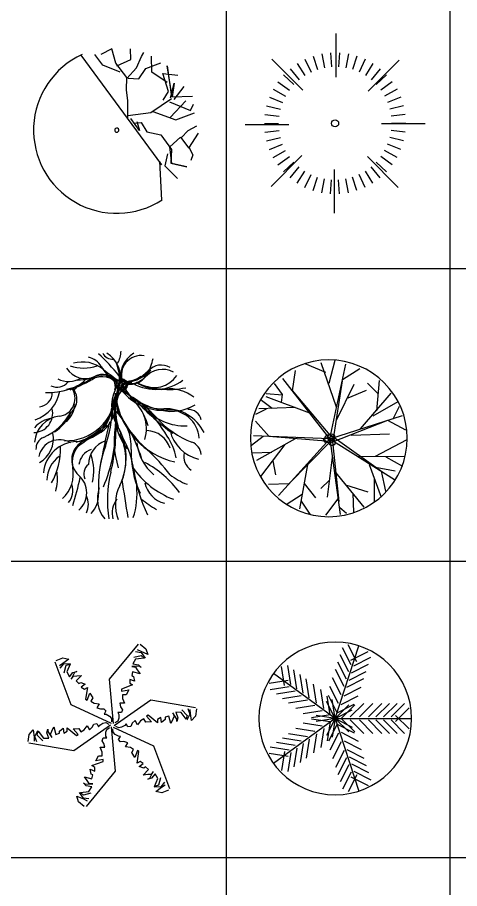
# Model space of a CAD drawing. Header units: inches. Extents: x 7658 to 73799, y 48 to 40262.
# Drawn here: x 28237 to 32383, y 25311 to 33479 of the extents above; entities that cross this region are included whole.
import ezdxf

# ---------------------------------------------------------------- set-up
doc = ezdxf.new("R2010")
doc.units = ezdxf.units.IN
doc.layers.add('www.cad-blocks.net', color=7, linetype='Continuous')

# ---------------------------------------------------------------- blocks, each defined once
blk = doc.blocks.new('A$C516926BB')
for p, q in [((18.8071, 38.5194), (18.8071, 0)), ((20.9051, 38.5194), (20.9051, 0)), ((0, 30.4302), (62.4121, 30.4302)), ((0, 27.6876), (62.4121, 27.6876)), ((0, 24.9084), (62.4121, 24.9084))]:
    blk.add_line(p, q)
blk = doc.blocks.new('A$C2AC15F16')
at = {"color": 0}
for p, q in [((0.4429, 1.4836), (1.1989, 0.4561)), ((0.6488, 1.3875), (0.5739, 1.4904)), ((0.7336, 1.5417), (0.6292, 1.4879)), ((0.7703, 1.4086), (0.7336, 1.5417)), ((0.9122, 1.4416), (0.9074, 1.5409)), ((0.9664, 1.3627), (1.0119, 1.4718)), ((1.0119, 1.4718), (1.0326, 1.5092)), ((1.109, 1.3238), (1.105, 1.474)), ((0.8729, 1.2737), (0.7703, 1.4086)), ((0.7805, 1.3839), (0.9122, 1.4416)), ((1.0515, 1.358), (1.1919, 1.4121)), ((0.8122, 1.3246), (0.6488, 1.3875)), ((0.8737, 1.2631), (0.9664, 1.3627)), ((0.9861, 1.2624), (1.0515, 1.358)), ((1.2535, 1.2278), (1.109, 1.3238)), ((1.2637, 1.1416), (1.2116, 1.3118)), ((1.2116, 1.3118), (1.3527, 1.2939)), ((1.299, 1.0911), (1.2512, 1.3823)), ((1.2512, 1.3823), (1.2946, 1.0929)), ((0.8704, 1.157), (0.8729, 1.2737)), ((0.886, 1.2682), (0.9861, 1.2624)), ((0.8839, 1.0541), (0.8704, 1.157)), ((1.2848, 1.0816), (1.3175, 1.2216)), ((1.3175, 1.2216), (1.299, 1.0911)), ((1.3197, 1.0671), (1.411, 1.1877)), ((1.0993, 0.9438), (1.2935, 1.078)), ((1.2142, 1.0598), (1.2637, 1.1416)), ((1.2946, 1.0929), (1.4914, 1.0979)), ((0.8825, 0.8908), (0.8839, 1.0541)), ((1.2746, 1.0449), (1.4711, 0.963)), ((1.2805, 0.8991), (1.4267, 1.0532)), ((1.4711, 0.963), (1.5009, 1.0223)), ((0.8829, 0.9163), (1.0993, 0.9438)), ((1.1284, 0.9522), (1.1197, 0.9558)), ((1.1197, 0.9558), (1.3329, 0.8773)), ((1.3329, 0.8773), (1.5085, 0.9423)), ((0.9942, 0.7777), (0.9123, 0.8886)), ((0.9407, 0.8461), (1.0102, 0.853)), ((0.9673, 0.8606), (0.9942, 0.7777)), ((1.0102, 0.853), (1.0608, 0.7653)), ((1.45, 0.7772), (1.5297, 0.8209)), ((1.0608, 0.7653), (1.1921, 0.7362)), ((1.1921, 0.7362), (1.2929, 0.5969)), ((1.3849, 0.7071), (1.45, 0.7772)), ((1.4573, 0.6103), (1.5471, 0.7521)), ((1.2784, 0.6235), (1.378, 0.7151)), ((1.378, 0.7151), (1.4573, 0.6103)), ((1.2955, 0.4679), (1.2784, 0.6235)), ((1.2929, 0.5969), (1.2868, 0.4715)), ((1.454, 0.6271), (1.4934, 0.5493)), ((1.2555, 0.5562), (1.2293, 0.4442)), ((1.4934, 0.5493), (1.4759, 0.4951)), ((1.1816, 0.4897), (1.1985, 0.1243)), ((1.2293, 0.4442), (1.3497, 0.3275)), ((1.2868, 0.4715), (1.4355, 0.4351)), ((1.4355, 0.4351), (1.2955, 0.4679))]:
    blk.add_line(p, q, dxfattribs=at)
for major_axis, start_param, end_param in [((-0.78, 0), -1.141877, 2.147031), ((0.0138, 0.0138), 1.961422, 5.103014), ((-0.0138, 0.0138), 3.532218, 6.673811)]:
    blk.add_ellipse((0.7799, 0.7799), major_axis=major_axis, ratio=1, start_param=start_param, end_param=end_param, dxfattribs=at)
blk = doc.blocks.new('A$C726B588B')
at = {"color": 0}
for p, q in [((0.8495, 1.6871), (0.8495, 1.2777)), ((0.6386, 1.4743), (0.6798, 1.3476)), ((0.7193, 1.495), (0.7443, 1.3642)), ((0.8019, 1.5055), (0.8103, 1.3725)), ((0.8852, 1.5055), (0.8768, 1.3725)), ((0.9678, 1.495), (0.9429, 1.3642)), ((1.0485, 1.4743), (1.0074, 1.3476)), ((0.2513, 1.4443), (0.5408, 1.1547)), ((0.4882, 1.4036), (0.5596, 1.2911)), ((0.5612, 1.4437), (0.6179, 1.3231)), ((1.126, 1.4437), (1.0692, 1.3231)), ((1.1989, 1.4036), (1.1276, 1.2911)), ((1.4443, 1.4359), (1.1547, 1.1463)), ((0.4208, 1.3546), (0.5057, 1.2519)), ((1.2663, 1.3546), (1.1814, 1.2519)), ((0.307, 1.2334), (0.4148, 1.1551)), ((0.3601, 1.2976), (0.4572, 1.2064)), ((1.327, 1.2976), (1.2299, 1.2064)), ((1.3801, 1.2334), (1.2724, 1.1551)), ((0.2624, 1.1631), (0.3791, 1.0989)), ((1.4248, 1.1631), (1.308, 1.0989)), ((0.2269, 1.0877), (0.3508, 1.0387)), ((1.4602, 1.0877), (1.3364, 1.0387)), ((0.2012, 1.0085), (0.3302, 0.9754)), ((1.486, 1.0085), (1.3569, 0.9754)), ((0.1856, 0.9267), (0.3177, 0.91)), ((1.5016, 0.9267), (1.3694, 0.91)), ((0, 0.8338), (0.4095, 0.8338)), ((0.1803, 0.8436), (0.3136, 0.8436)), ((1.6871, 0.8376), (1.2777, 0.8376)), ((1.5068, 0.8436), (1.3736, 0.8436)), ((0.1856, 0.7604), (0.3177, 0.7771)), ((1.5016, 0.7604), (1.3694, 0.7771)), ((0.2012, 0.6786), (0.3302, 0.7118)), ((1.486, 0.6786), (1.3569, 0.7118)), ((0.2269, 0.5994), (0.3508, 0.6485)), ((0.2624, 0.5241), (0.3791, 0.5882)), ((1.4248, 0.5241), (1.308, 0.5882)), ((1.4602, 0.5994), (1.3364, 0.6485)), ((0.2429, 0.2513), (0.5324, 0.5408)), ((0.307, 0.4537), (0.4148, 0.532)), ((1.4359, 0.2429), (1.1463, 0.5324)), ((1.3801, 0.4537), (1.2724, 0.532)), ((0.3601, 0.3896), (0.4572, 0.4808)), ((0.4208, 0.3325), (0.5057, 0.4352)), ((0.8376, 0), (0.8376, 0.4095)), ((1.2663, 0.3325), (1.1814, 0.4352)), ((1.327, 0.3896), (1.2299, 0.4808)), ((0.4882, 0.2836), (0.5596, 0.3961)), ((0.5612, 0.2435), (0.6179, 0.364)), ((0.6386, 0.2128), (0.6798, 0.3395)), ((1.0485, 0.2128), (1.0074, 0.3395)), ((1.126, 0.2435), (1.0692, 0.364)), ((1.1989, 0.2836), (1.1276, 0.3961)), ((0.7193, 0.1921), (0.7443, 0.3229)), ((0.8019, 0.1817), (0.8103, 0.3146)), ((0.8852, 0.1817), (0.8768, 0.3146)), ((0.9678, 0.1921), (0.9429, 0.3229))]:
    blk.add_line(p, q, dxfattribs=at)
blk.add_ellipse((0.8436, 0.8436), major_axis=(-0.0234, 0.0234), ratio=1, start_param=3.926991, end_param=10.210176, dxfattribs=at)
blk = doc.blocks.new('A$C02860CC7')
at = {"color": 0}
for centre, major_axis, start_param, end_param in [((-1.0319, -0.1735), (-1.684, 1.684), 4.621834, 4.739352), ((0.7365, 1.6061), (-0.0723, 0.0723), 1.234601, 2.453782), ((0.5385, 1.329), (-0.1935, 0.1935), 3.679964, 4.942984), ((0.5818, 1.5843), (0.1661, 0.1661), 4.970253, 5.48296), ((1.076, 1.3342), (-0.1882, 0.1882), -0.239479, 1.010596), ((0.4552, 1.1674), (0.2196, 0.2196), 0.104365, 1.063262), ((0.4688, 1.34), (0.133, 0.133), 6.022277, 6.8457), ((0.4146, 1.3258), (0.2732, 0.2732), 5.365398, 5.887052), ((1.0042, 1.3538), (0.1306, 0.1306), 0.625677, 2.686036), ((0.6161, 1.6134), (0.3612, 0.3612), 5.002128, 5.295323), ((0.4813, 1.5273), (-0.1447, 0.1447), 1.329039, 2.827228), ((0.4657, 1.8471), (0.3013, 0.3013), 3.622886, 4.231096), ((0.9906, 1.6419), (0.2933, 0.2933), 2.880684, 3.442615), ((1.9285, 2.9854), (-1.435, 1.435), 1.675161, 1.765075), ((0.8525, 1.6166), (-0.2301, 0.2301), 2.22612, 3.208079), ((0.8359, 1.6175), (-0.2288, 0.2288), 2.335949, 3.172839), ((1.2059, 1.1893), (0.1549, 0.1549), 0.301399, 1.645509), ((1.1944, 1.2808), (0.1189, 0.1189), 0.278471, 1.602042), ((0.1248, 1.897), (-0.4987, 0.4987), 2.332987, 2.96737), ((0.326, 1.5191), (0.1587, 0.1587), 3.451929, 4.460806), ((0.2712, 1.5174), (0.209, 0.209), 4.045775, 4.734779), ((-0.0757, 2.3692), (-0.8654, 0.8654), 2.701179, 2.916056), ((0.2252, 3.0467), (-1.2371, 1.2371), 2.461034, 2.590611), ((0.6392, 1.1629), (0.1351, 0.1351), 6.253178, 7.679759), ((0.6412, 1.1439), (-0.1386, 0.1386), 4.574372, 6.026759), ((0.6457, 1.2046), (0.1114, 0.1114), 6.203106, 7.539617), ((0.6648, 1.2468), (0.0699, 0.0699), 5.196456, 6.952694), ((0.8166, 1.2685), (0.0328, 0.0328), 5.497787, 11.780972), ((0.823, 1.2685), (-0.0363, 0.0363), 3.926991, 10.210176), ((0.9009, 1.4519), (-0.1297, 0.1297), 1.757505, 3.216305), ((0.7416, 1.6882), (-0.3045, 0.3045), 2.501325, 3.004579), ((0.908, 1.4556), (0.1265, 0.1265), 3.699565, 5.002128), ((1.1217, 1.5007), (0.1869, 0.1869), 3.482444, 4.897074), ((0.2187, 1.3747), (0.094, 0.094), 3.465645, 4.78278), ((0.4796, 1.1529), (0.0839, 0.0839), 1.011548, 1.962872), ((0.0151, 1.3068), (0.5492, 0.5492), 4.885658, 5.45665), ((1.0748, 1.0676), (-0.2458, 0.2458), 0.169197, 1.334897), ((1.059, 1.0086), (-0.2355, 0.2355), -0.173549, 0.69397), ((1.2771, 1.0258), (0.362, 0.362), 1.876422, 2.862305), ((1.4642, 1.0164), (0.4952, 0.4952), 2.017036, 2.424056), ((0.9851, 1.0808), (-0.1482, 0.1482), -0.398161, 1.422471), ((0.8358, 1.2557), (0.027, 0.027), 5.497787, 11.780972), ((0.4284, 0.679), (-0.4766, 0.4766), 4.229205, 4.918251), ((1.3828, 1.825), (0.5805, 0.5805), 3.155289, 3.693769), ((0.8485, 1.2557), (-0.018, 0.018), 3.926991, 10.210176), ((1.1998, 1.4525), (-0.2927, 0.2927), 1.212069, 2.401419), ((0.9159, 1.226), (0.0391, 0.0391), 0.735237, 2.510622), ((1.1396, 1.6523), (0.3048, 0.3048), 3.423131, 4.5675), ((1.2682, 1.9781), (-0.5356, 0.5356), 1.9327, 2.561578), ((1.1848, 1.6458), (-0.3002, 0.3002), 1.789766, 2.466028), ((1.2717, 0.8577), (-0.2605, 0.2605), -1.451354, -0.675565), ((-0.0976, 1.2641), (-0.2441, 0.2441), 2.681682, 3.754154), ((0.0386, 1.1912), (-0.0945, 0.0945), 2.449267, 3.932935), ((0.2176, 1.1354), (0.1185, 0.1185), 4.03735, 6.009787), ((0.2995, 1.2057), (-0.3299, 0.3299), 2.329544, 3.883802), ((0.2456, 1.1267), (-0.1116, 0.1116), 2.93322, 4.590171), ((1.3526, 1.0245), (0.4241, 0.4241), 2.028572, 3.003205), ((0.2965, 0.176), (-0.8171, 0.8171), 4.660605, 5.037038), ((1.2074, 1.5147), (0.3464, 0.3464), 3.024695, 4.001954), ((0.0865, 1.1315), (-0.2167, 0.2167), 3.155768, 3.770195), ((1.4774, 1.2396), (-0.7152, 0), 0.165448, 1.34977), ((0.7043, 0.8507), (0.2474, 0.2474), 5.21216, 6.476263), ((2.6305, 2.6501), (1.6053, 1.6053), 3.10231, 3.301628), ((1.2908, 1.4378), (0.2992, 0.2992), 3.693769, 4.477241), ((-0.0067, 0.9991), (0.1296, 0.1296), 3.963555, 5.716995), ((-0.1073, 1.2339), (-0.3554, 0.3554), 2.757964, 3.473049), ((-0.0126, 1.1545), (-0.2757, 0.2757), 2.906774, 3.556842), ((0.3918, 1.0697), (-0.2382, 0.2382), 2.386133, 3.835562), ((0.4745, 1.0565), (-0.1995, 0.1995), 2.506629, 3.658147), ((-0.3781, 1.0597), (-0.7862, 0.7862), 3.586505, 3.919827), ((0.4373, 0.676), (0.3362, 0.3362), 5.456878, 6.306379), ((1.6885, 1.4033), (0.6883, 0.6883), 2.753961, 3.240862), ((1.4132, 1.383), (0.3563, 0.3563), 3.073661, 3.971192), ((-1.4478, -0.9546), (2.2697, 2.2697), 6.070178, 6.175524), ((1.2366, 0.6403), (0.2822, 0.2822), 5.953313, 7.113807), ((1.2655, 0.7412), (-0.2021, 0.2021), 4.0099, 5.57275), ((1.4469, 0.9064), (-0.0893, 0.0893), 4.171455, 5.537984), ((0.2645, 0.7119), (-0.1828, 0.1828), -0.675039, 0.728177), ((0.1928, 0.7144), (-0.1675, 0.1675), -0.671346, 0.120756), ((0.265, 1.2339), (0.3704, 0.3704), 4.179009, 4.850144), ((7.7652, -0.7809), (5.1327, 5.1327), 2.119964, 2.180081), ((-0.6277, 0.8611), (-0.9855, 0.9855), 3.517292, 3.953984), ((-0.9504, 0.8522), (1.2162, 1.2162), 5.259454, 5.565649), ((1.5976, 0.7399), (-0.5982, 0.5982), 0.56566, 1.092117), ((1.781, 1.5143), (0.5962, 0.5962), 3.089809, 3.562106), ((1.9514, -1.3124), (1.7823, 1.7823), 1.336481, 1.447444), ((0.2231, 1.3214), (0.4476, 0.4476), 4.331203, 4.73931), ((0.2775, 0.5792), (0.4153, 0.4153), 5.038197, 6.047286), ((1.0508, 0.5994), (-0.1667, 0.1667), 4.228056, 5.462697), ((1.6246, 0.916), (-0.253, 0.253), 1.013551, 2.128945), ((0.1346, 0.6648), (-0.0818, 0.0818), -0.383629, 0.856521), ((0.2407, 0.548), (0.1422, 0.1422), 0.243157, 2.13163), ((-0.0778, 0.7622), (0.1844, 0.1844), 4.443756, 5.68042), ((0.6061, 0.5385), (0.1747, 0.1747), 1.127744, 2.550479), ((0.5485, 0.5609), (-0.1373, 0.1373), -0.381186, 1.640516), ((0.7534, 0.5111), (0.1719, 0.1719), 1.136213, 2.334822), ((0.333, 0.5607), (0.3745, 0.3745), 5.141714, 5.97323), ((-0.0017, 0.317), (0.6719, 0.6719), 5.647704, 6.003898), ((-0.6154, 0.0377), (1.2103, 1.2103), 5.820205, 5.965593), ((0.7505, 0.4619), (0.4205, 0.4205), 5.697793, 6.070178), ((0.4116, 0.4094), (0.2289, 0.2289), 0.815337, 2.262217), ((-0.4153, 0.666), (0.4697, 0.4697), 4.992124, 5.521964), ((0.5887, 0.4962), (-0.1194, 0.1194), -0.46754, 0.665991), ((1.7473, 0.3067), (0.8083, 0.8083), 2.015709, 2.412633), ((1.782, 0.6209), (0.6154, 0.6154), 2.315285, 2.798254), ((1.4392, 0.7813), (-0.3392, 0.3392), 0.913046, 1.636204), ((0.0277, -0.5097), (1.1009, 1.1009), 6.138316, 6.344498), ((1.43, 0.5955), (0.0993, 0.0993), 5.614837, 6.703699), ((0.4082, 0.3631), (0.203, 0.203), 1.42849, 2.333142), ((0.1005, 0.4559), (0.3256, 0.3256), 5.266868, 5.828713), ((1.5533, 0.5896), (-0.1044, 0.1044), 0.545661, 1.786772), ((0.0536, 0.4298), (-0.2235, 0.2235), 3.101745, 4.121275), ((0.5747, 0.4303), (0.076, 0.076), 1.427064, 2.817431), ((1.5937, 0.9508), (-0.5739, 0.5739), 1.388, 1.996276), ((0.5815, -0.3254), (-0.6897, 0.6897), 4.564349, 5.008425), ((-0.2352, 0.3888), (0.3223, 0.3223), 5.228845, 5.623985), ((0.2798, 0.2518), (-0.1523, 0.1523), 3.071873, 4.782108), ((1.8257, 0.1778), (0.8039, 0.8039), 2.117861, 2.507548), ((2.3832, 0.6773), (1.0336, 1.0336), 2.506111, 2.803783), ((1.6621, 0.9236), (-0.4483, 0.4483), 1.701452, 1.990731), ((-2.1342, 0.9447), (-1.857, 1.857), 3.613103, 3.716186), ((142.563, 22.9932), (101.4932, 101.4932), 2.514428, 2.516947), ((1.2852, 0.3964), (0.1774, 0.1774), 2.566006, 3.684188), ((0.1757, 0.2741), (-0.1333, 0.1333), 3.272825, 4.200844), ((0.8943, 0.1976), (0.2119, 0.2119), 2.009003, 3.048073), ((1.1547, 0.1451), (-0.2768, 0.2768), 0.325808, 1.16496), ((0.2291, 0.2454), (-0.5218, 0.5218), 3.615336, 4.026487), ((0.3352, 0.1434), (-0.1239, 0.1239), 3.454803, 4.399179), ((0.3636, 0.2285), (0.1717, 0.1717), 4.715662, 5.554225), ((0.9491, 0.0595), (-0.1525, 0.1525), 0.12816, 1.034242), ((1.8477, 1.2731), (-0.9684, 0.9684), 1.69615, 1.820242)]:
    blk.add_ellipse(centre, major_axis=major_axis, ratio=1, start_param=start_param, end_param=end_param, dxfattribs=at)
blk = doc.blocks.new('A$C7DA42AC2')
at = {"color": 0}
for p, q in [((0.5103, 1.4341), (0.704, 1.3538)), ((0.8084, 1.0265), (0.6623, 1.441)), ((0.7916, 1.4633), (0.7368, 1.2479)), ((0.7441, 0.7295), (0.8957, 1.4294)), ((0.395, 1.1799), (0.422, 1.3692)), ((0.8647, 1.2864), (1.0273, 1.3875)), ((0.3021, 1.1457), (0.2254, 1.2479)), ((0.7441, 0.7295), (0.3054, 1.2954)), ((0.861, 1.2735), (0.777, 0.7295)), ((0.8062, 0.9048), (0.9743, 1.2406)), ((1.1935, 1.153), (1.0985, 1.2516)), ((1.1862, 0.9924), (1.2117, 1.2771)), ((0.3021, 1.1384), (0.1487, 1.1494)), ((0.2911, 1.069), (0.3021, 1.1457)), ((0.7624, 0.7441), (0.3934, 1.1822)), ((0.9158, 1.1128), (1.0875, 1.1859)), ((1.0335, 0.8223), (1.3195, 1.1561)), ((0.2035, 1.0143), (0.1048, 1.0873)), ((0.5579, 0.9696), (0.1463, 1.1242)), ((1.1496, 0.9449), (1.3871, 1.08)), ((0.1487, 1.007), (0.0464, 0.9559)), ((0.4227, 1.0216), (0.0793, 1.0106)), ((1.3396, 0.9157), (1.3981, 1.0362)), ((0.7441, 0.7295), (1.4261, 0.9482)), ((0.7624, 0.6967), (1.2885, 0.9048)), ((1.2868, 0.9035), (1.4553, 0.8135)), ((0.1747, 0.7515), (0.0471, 0.8938)), ((0.1194, 0.7514), (0.0098, 0.6675)), ((0.7441, 0.7295), (0.0282, 0.7572)), ((0.4405, 0.7412), (0.0575, 0.5253)), ((0.7441, 0.704), (0.1742, 0.7514)), ((0.7734, 0.7514), (1.241, 0.4156)), ((0.9451, 0.7624), (1.3031, 0.777)), ((0.324, 0.6748), (0.0939, 0.3754)), ((0.7441, 0.7295), (0.2629, 0.199)), ((0.7514, 0.704), (0.3569, 0.3024)), ((0.7441, 0.7295), (0.8411, 0.0198)), ((0.7441, 0.7295), (1.35, 0.3477)), ((0.7661, 0.7332), (0.8282, 0.1418)), ((1.1716, 0.5653), (1.4638, 0.7186)), ((0.0172, 0.5981), (0.1998, 0.6054)), ((0.2108, 0.5214), (0.2363, 0.39)), ((0.5399, 0.5044), (0.4592, 0.0724)), ((0.7661, 0.558), (0.7186, 0.1819)), ((1.0012, 0.5675), (1.4406, 0.563)), ((1.2702, 0.5616), (1.4273, 0.474)), ((0.7853, 0.4284), (1.0644, 0.0888)), ((1.1131, 0.4886), (1.2264, 0.1819)), ((1.1716, 0.463), (1.3579, 0.4302)), ((1.2263, 0.4256), (1.2656, 0.2386)), ((0.7405, 0.3426), (0.6601, 0.2623)), ((1.1606, 0.3572), (1.1606, 0.1345)), ((0.3612, 0.3074), (0.1699, 0.3011)), ((0.503, 0.3097), (0.609, 0.1746)), ((0.8903, 0.2988), (1.1022, 0.2331)), ((0.4848, 0.2075), (0.335, 0.1089)), ((0.8213, 0.1648), (0.7032, 0.0143)), ((0.9597, 0.2184), (0.967, 0.0396)), ((0.4775, 0.1454), (0.5578, 0.0213)), ((0.8355, 0.087), (0.9012, 0.0323))]:
    blk.add_line(p, q, dxfattribs=at)
for centre, major_axis, start_param, end_param in [((0.7352, 0.7341), (0.7352, 0), 0, 6.283185), ((0.7076, 0.7186), (0.0157, 0.0157), 5.497787, 11.780972), ((0.7368, 0.7295), (0.0279, 0.0279), 5.497787, 11.780972), ((0.7588, 0.7441), (-0.0222, 0.0222), 3.926991, 10.210176), ((0.7661, 0.693), (-0.0197, 0.0197), 3.926991, 10.210176)]:
    blk.add_ellipse(centre, major_axis=major_axis, ratio=1, start_param=start_param, end_param=end_param, dxfattribs=at)
blk = doc.blocks.new('A$C42BC44D5')
at = {"color": 0}
for p, q in [((0.7642, 1.1924), (1.0356, 1.522)), ((1.0532, 1.522), (1.106, 1.478)), ((1.106, 1.478), (1.1236, 1.4252)), ((0.2628, 1.3691), (0.3273, 1.3928)), ((0.3273, 1.3928), (0.3818, 1.3817)), ((0.9916, 1.3988), (1.062, 1.4164)), ((1.0092, 1.4516), (1.062, 1.4428)), ((1.0884, 1.39), (1.0092, 1.3812)), ((1.062, 1.4516), (1.0268, 1.4692)), ((1.1236, 1.4252), (1.062, 1.4516)), ((1.062, 1.4428), (1.0972, 1.39)), ((1.062, 1.4164), (1.0884, 1.39)), ((0.4037, 0.954), (0.254, 1.3538)), ((0.3281, 1.3415), (0.2953, 1.3198)), ((0.3017, 1.2958), (0.3357, 1.3371)), ((0.3818, 1.3817), (0.3281, 1.3415)), ((0.3357, 1.3371), (0.3991, 1.3412)), ((0.3386, 1.2541), (0.3586, 1.3239)), ((0.3586, 1.3239), (0.3947, 1.3336)), ((0.3947, 1.3336), (0.3627, 1.2606)), ((1.0427, 1.3146), (0.974, 1.3108)), ((0.974, 1.3108), (1.0075, 1.3058)), ((1.0092, 1.3812), (0.9828, 1.3372)), ((0.9828, 1.3372), (1.0356, 1.3284)), ((1.0356, 1.3284), (1.062, 1.3021)), ((1.062, 1.3021), (1.0427, 1.3146)), ((0.3627, 1.2606), (0.3876, 1.2157)), ((0.3876, 1.2157), (0.4216, 1.257)), ((0.4371, 1.2563), (0.406, 1.1949)), ((0.4216, 1.257), (0.4577, 1.2667)), ((0.4577, 1.2667), (0.4371, 1.2563)), ((0.5025, 1.2287), (0.452, 1.1765)), ((0.4588, 1.2235), (0.5025, 1.2287)), ((0.9811, 1.2618), (0.9723, 1.2266)), ((0.9723, 1.2266), (0.9899, 1.2178)), ((1.0515, 1.2442), (0.9811, 1.2618)), ((1.0075, 1.3058), (1.0251, 1.2794)), ((1.0251, 1.2794), (1.0515, 1.2442)), ((0.406, 1.1949), (0.4271, 1.2214)), ((0.4271, 1.2214), (0.4588, 1.2235)), ((0.452, 1.1765), (0.4781, 1.1513)), ((0.4781, 1.1513), (0.4945, 1.1622)), ((0.4945, 1.1622), (0.537, 1.1478)), ((0.537, 1.1478), (0.4998, 1.1185)), ((0.8005, 0.7765), (0.7642, 1.1924)), ((0.9987, 1.1739), (0.9547, 1.1914)), ((0.9547, 1.1914), (0.9547, 1.1563)), ((0.9547, 1.1563), (0.9811, 1.1387)), ((0.9899, 1.2178), (0.9987, 1.1739)), ((0.4998, 1.1185), (0.5303, 1.1009)), ((0.5303, 1.1009), (0.5587, 1.115)), ((0.5587, 1.115), (0.5405, 1.0054)), ((0.5557, 0.9966), (0.5792, 1.0625)), ((0.5792, 1.0625), (0.6082, 1.0172)), ((0.9811, 1.1387), (0.8771, 1.0997)), ((0.8771, 1.0997), (0.8771, 1.0821)), ((0.8771, 1.0821), (0.9459, 1.0947)), ((0.9459, 1.0947), (0.9212, 1.0469)), ((0.5405, 1.0054), (0.5557, 0.9966)), ((0.6082, 1.0172), (0.5906, 0.9867)), ((0.5906, 0.9867), (0.621, 0.9691)), ((0.8089, 0.76), (1.1509, 0.9994)), ((0.9212, 1.0469), (0.8859, 1.0469)), ((0.8859, 1.0469), (0.8859, 1.0117)), ((0.8859, 1.0117), (0.9035, 0.9677)), ((1.1509, 0.9994), (1.5721, 0.9292)), ((0.7821, 0.7775), (0.4037, 0.954)), ((0.621, 0.9691), (0.6679, 0.9623)), ((0.6679, 0.9623), (0.6459, 0.9242)), ((0.6459, 0.9242), (0.6808, 0.9142)), ((0.6808, 0.9142), (0.7125, 0.9163)), ((0.7125, 0.9163), (0.7309, 0.8955)), ((0.9035, 0.9677), (0.8595, 0.9677)), ((0.8595, 0.9677), (0.8683, 0.9326)), ((0.8683, 0.9326), (0.8859, 0.9062)), ((0.8859, 0.9062), (0.8771, 0.8798)), ((1.4434, 0.9057), (1.4938, 0.8535)), ((1.4979, 0.9169), (1.5167, 0.8667)), ((1.5243, 0.8711), (1.5219, 0.9104)), ((1.5809, 0.9139), (1.5692, 0.8462)), ((0.7309, 0.8955), (0.7133, 0.865)), ((0.7133, 0.865), (0.733, 0.8638)), ((0.733, 0.8638), (0.7634, 0.8462)), ((0.7634, 0.8462), (0.7819, 0.8254)), ((0.7819, 0.8254), (0.7839, 0.7937)), ((0.8771, 0.8798), (0.8419, 0.8798)), ((0.8419, 0.8798), (0.8507, 0.8622)), ((0.8507, 0.827), (0.8419, 0.8006)), ((0.8507, 0.8622), (0.8507, 0.827)), ((1.0858, 0.8212), (1.0553, 0.8037)), ((1.1034, 0.7907), (1.0858, 0.8212)), ((1.1271, 0.8553), (1.1119, 0.8465)), ((1.1119, 0.8465), (1.1571, 0.7932)), ((1.2128, 0.7847), (1.1271, 0.8553)), ((1.2453, 0.834), (1.2149, 0.8164)), ((1.2521, 0.787), (1.2453, 0.834)), ((1.3195, 0.8463), (1.2846, 0.8363)), ((1.2846, 0.8363), (1.2858, 0.8167)), ((1.3395, 0.7765), (1.3195, 0.8463)), ((1.3567, 0.817), (1.3395, 0.7765)), ((1.3708, 0.8454), (1.3567, 0.817)), ((1.396, 0.8193), (1.3584, 0.877)), ((1.3584, 0.877), (1.3708, 0.8454)), ((1.4369, 0.8817), (1.3856, 0.8825)), ((1.3856, 0.8825), (1.4044, 0.8324)), ((1.4044, 0.8324), (1.3948, 0.7963)), ((1.3948, 0.7963), (1.396, 0.8193)), ((1.4842, 0.8174), (1.4369, 0.8817)), ((1.4938, 0.8535), (1.4842, 0.8174)), ((1.5167, 0.8667), (1.4886, 0.8098)), ((1.5323, 0.8045), (1.5243, 0.8711)), ((1.5692, 0.8462), (1.5323, 0.8045)), ((0.2241, 0.705), (0.2414, 0.7455)), ((0.2414, 0.7455), (0.2614, 0.6757)), ((0.366, 0.7056), (0.368, 0.7373)), ((0.368, 0.7373), (0.4537, 0.6667)), ((0.772, 0.762), (0.43, 0.5226)), ((0.5255, 0.7183), (0.5548, 0.7556)), ((0.5548, 0.7556), (0.5768, 0.7175)), ((0.5768, 0.7175), (0.6029, 0.7427)), ((0.6029, 0.7427), (0.617, 0.7711)), ((0.617, 0.7711), (0.6442, 0.7767)), ((0.6442, 0.7767), (0.6618, 0.7462)), ((0.6618, 0.7462), (0.6727, 0.7626)), ((0.6727, 0.7626), (0.7031, 0.7802)), ((0.7031, 0.7802), (0.7304, 0.7858)), ((0.7304, 0.7858), (0.7588, 0.7717)), ((0.7389, 0.7214), (0.7654, 0.739)), ((0.7803, 0.7455), (0.8166, 0.3296)), ((0.7988, 0.7445), (1.1771, 0.568)), ((0.8419, 0.8006), (0.8155, 0.783)), ((0.8505, 0.7362), (0.822, 0.7503)), ((0.8777, 0.7418), (0.8505, 0.7362)), ((0.9082, 0.7594), (0.8777, 0.7418)), ((0.919, 0.7758), (0.9082, 0.7594)), ((0.9366, 0.7453), (0.919, 0.7758)), ((0.9639, 0.7509), (0.9366, 0.7453)), ((0.978, 0.7793), (0.9639, 0.7509)), ((1.004, 0.8045), (0.978, 0.7793)), ((1.026, 0.7664), (1.004, 0.8045)), ((1.0553, 0.8037), (1.026, 0.7664)), ((1.1571, 0.7932), (1.1034, 0.7907)), ((1.2149, 0.8164), (1.2128, 0.7847)), ((1.2858, 0.8167), (1.2521, 0.787)), ((0, 0.6081), (0.0117, 0.6758)), ((0.0117, 0.6758), (0.0486, 0.7174)), ((0.0486, 0.7174), (0.0565, 0.6509)), ((0.0642, 0.6553), (0.0923, 0.7122)), ((0.083, 0.6051), (0.0642, 0.6553)), ((0.087, 0.6685), (0.0967, 0.7045)), ((0.1375, 0.6163), (0.087, 0.6685)), ((0.0967, 0.7045), (0.1439, 0.6403)), ((0.1764, 0.6896), (0.1861, 0.7257)), ((0.1952, 0.6395), (0.1764, 0.6896)), ((0.1861, 0.7257), (0.1848, 0.7027)), ((0.1848, 0.7027), (0.2225, 0.645)), ((0.2101, 0.6766), (0.2241, 0.705)), ((0.2225, 0.645), (0.2101, 0.6766)), ((0.2614, 0.6757), (0.2962, 0.6857)), ((0.2951, 0.7053), (0.3287, 0.7349)), ((0.2962, 0.6857), (0.2951, 0.7053)), ((0.3287, 0.7349), (0.3355, 0.688)), ((0.3355, 0.688), (0.366, 0.7056)), ((0.4237, 0.7288), (0.4775, 0.7312)), ((0.469, 0.6755), (0.4237, 0.7288)), ((0.4537, 0.6667), (0.469, 0.6755)), ((0.4775, 0.7312), (0.4951, 0.7007)), ((0.4951, 0.7007), (0.5255, 0.7183)), ((0.7301, 0.695), (0.7389, 0.7214)), ((0.7301, 0.6598), (0.7301, 0.695)), ((0.7389, 0.6422), (0.7301, 0.6598)), ((0.799, 0.6966), (0.7969, 0.7283)), ((0.8174, 0.6758), (0.799, 0.6966)), ((0.8479, 0.6582), (0.8174, 0.6758)), ((0.8675, 0.657), (0.8479, 0.6582)), ((0.8499, 0.6265), (0.8675, 0.657)), ((0.43, 0.5226), (0.0088, 0.5928)), ((0.0565, 0.6509), (0.0589, 0.6116)), ((0.1439, 0.6403), (0.1952, 0.6395)), ((0.6949, 0.6158), (0.7037, 0.6422)), ((0.7125, 0.5894), (0.6949, 0.6158)), ((0.7037, 0.6422), (0.7389, 0.6422)), ((0.7213, 0.5543), (0.7125, 0.5894)), ((0.8684, 0.6057), (0.8499, 0.6265)), ((0.9001, 0.6078), (0.8684, 0.6057)), ((0.9349, 0.5978), (0.9001, 0.6078)), ((0.9129, 0.5597), (0.9349, 0.5978)), ((0.6949, 0.5103), (0.6773, 0.5543)), ((0.6773, 0.5543), (0.7213, 0.5543)), ((0.6949, 0.4751), (0.6949, 0.5103)), ((0.9598, 0.5529), (0.9129, 0.5597)), ((0.9903, 0.5353), (0.9598, 0.5529)), ((0.9727, 0.5048), (0.9903, 0.5353)), ((1.0017, 0.4595), (0.9727, 0.5048)), ((1.0252, 0.5254), (1.0017, 0.4595)), ((1.0222, 0.407), (1.0404, 0.5166)), ((1.0404, 0.5166), (1.0252, 0.5254)), ((1.1771, 0.568), (1.3269, 0.1682)), ((0.5998, 0.3833), (0.7037, 0.4223)), ((0.635, 0.4273), (0.6597, 0.4751)), ((0.7037, 0.4399), (0.635, 0.4273)), ((0.6597, 0.4751), (0.6949, 0.4751)), ((0.7037, 0.4223), (0.7037, 0.4399)), ((1.0506, 0.4211), (1.0222, 0.407)), ((1.0811, 0.4035), (1.0506, 0.4211)), ((0.8166, 0.3296), (0.5453, 0)), ((0.5909, 0.3042), (0.5821, 0.3481)), ((0.5821, 0.3481), (0.6262, 0.3305)), ((0.6262, 0.3657), (0.5998, 0.3833)), ((0.6262, 0.3305), (0.6262, 0.3657)), ((1.0438, 0.3742), (1.0811, 0.4035)), ((1.0863, 0.3598), (1.0438, 0.3742)), ((1.0784, 0.2933), (1.1288, 0.3454)), ((1.1028, 0.3707), (1.0863, 0.3598)), ((1.1288, 0.3454), (1.1028, 0.3707)), ((1.1437, 0.2657), (1.1748, 0.3271)), ((1.1748, 0.3271), (1.1537, 0.3006)), ((0.5293, 0.2778), (0.5998, 0.2602)), ((0.5557, 0.2426), (0.5293, 0.2778)), ((0.6086, 0.2954), (0.5909, 0.3042)), ((0.5998, 0.2602), (0.6086, 0.2954)), ((1.1221, 0.2985), (1.0784, 0.2933)), ((1.1537, 0.3006), (1.1221, 0.2985)), ((1.1232, 0.2553), (1.1437, 0.2657)), ((1.1593, 0.2649), (1.1232, 0.2553)), ((1.1933, 0.3063), (1.1593, 0.2649)), ((1.1862, 0.1884), (1.2182, 0.2614)), ((1.2182, 0.2614), (1.1933, 0.3063)), ((1.2422, 0.2679), (1.2223, 0.1981)), ((0.5189, 0.2199), (0.5381, 0.2074)), ((0.5453, 0.1935), (0.5189, 0.2199)), ((0.5381, 0.2074), (0.6069, 0.2111)), ((0.5981, 0.1848), (0.5453, 0.1935)), ((0.5733, 0.2162), (0.5557, 0.2426)), ((0.5717, 0.1408), (0.5981, 0.1848)), ((0.6069, 0.2111), (0.5733, 0.2162)), ((1.2451, 0.1849), (1.1818, 0.1808)), ((1.2223, 0.1981), (1.1862, 0.1884)), ((1.1991, 0.1403), (1.2527, 0.1805)), ((1.2791, 0.2262), (1.2451, 0.1849)), ((1.2527, 0.1805), (1.2856, 0.2022)), ((0.4572, 0.0968), (0.5189, 0.0704)), ((0.4748, 0.044), (0.4572, 0.0968)), ((0.5189, 0.0792), (0.4836, 0.132)), ((0.4924, 0.132), (0.5717, 0.1408)), ((0.5189, 0.1056), (0.4924, 0.132)), ((0.5893, 0.1232), (0.5189, 0.1056)), ((1.2536, 0.1292), (1.1991, 0.1403)), ((1.3181, 0.1529), (1.2536, 0.1292)), ((0.5277, 0), (0.4748, 0.044)), ((0.5717, 0.0704), (0.5189, 0.0792)), ((0.5189, 0.0704), (0.5541, 0.0528))]:
    blk.add_line(p, q, dxfattribs=at)
blk = doc.blocks.new('A$C03FC364E')
at = {"color": 0}
for p, q in [((0.7152, 0.716), (0.9365, 1.3972)), ((0.9173, 1.2461), (0.836, 1.4057)), ((0.8418, 1.1515), (0.7605, 1.3111)), ((0.8637, 1.2189), (0.7824, 1.3784)), ((0.8633, 1.2637), (1.0229, 1.345)), ((0.8199, 1.0841), (0.7386, 1.2437)), ((0.8906, 1.2101), (1.0502, 1.2914)), ((0.2401, 1.0261), (0.2121, 1.203)), ((0.2995, 1.0356), (0.2715, 1.2124)), ((0.3568, 0.9939), (0.3288, 1.1708)), ((0.798, 1.0168), (0.7167, 1.1763)), ((0.8469, 1.0754), (1.0064, 1.1567)), ((0.8688, 1.1427), (1.0283, 1.224)), ((0.2735, 1.072), (0.0966, 1.044)), ((0.7152, 0.716), (0.1357, 1.137)), ((0.4141, 0.9523), (0.3861, 1.1292)), ((0.4714, 0.9107), (0.4434, 1.0875)), ((0.7718, 0.936), (0.6905, 1.0955)), ((0.825, 1.008), (0.9845, 1.0893)), ((0.2828, 1.0126), (0.106, 0.9846)), ((0.5402, 0.8607), (0.5122, 1.0376)), ((0.6089, 0.8107), (0.5809, 0.9876)), ((0.7455, 0.8551), (0.6642, 1.0147)), ((0.7987, 0.9272), (0.9583, 1.0085)), ((0.3401, 0.971), (0.1633, 0.943)), ((0.3974, 0.9294), (0.2206, 0.9013)), ((0.6694, 0.7493), (0.6413, 0.9262)), ((0.7327, 0.7699), (0.6514, 0.9295)), ((0.7725, 0.8464), (0.932, 0.9277)), ((0.4547, 0.8877), (0.2779, 0.8597)), ((0.5235, 0.8378), (0.3466, 0.8097)), ((0.7152, 0.716), (0.6339, 0.8756)), ((0.7152, 0.716), (0.6872, 0.8929)), ((0.7152, 0.716), (0.8418, 0.8426)), ((0.7327, 0.7699), (0.8923, 0.8512)), ((0.7719, 0.716), (0.8985, 0.8426)), ((0.8569, 0.7302), (0.9835, 0.8568)), ((0.9418, 0.7302), (1.0685, 0.8568)), ((1.0268, 0.7302), (1.1535, 0.8568)), ((1.0977, 0.7302), (1.2243, 0.8568)), ((1.1685, 0.7302), (1.2951, 0.8568)), ((1.2393, 0.7302), (1.3659, 0.8568)), ((0.5923, 0.7878), (0.4154, 0.7598)), ((0.6694, 0.7493), (0.4925, 0.7213)), ((0.7152, 0.716), (0.5383, 0.744)), ((0.7152, 0.716), (0.8748, 0.7973)), ((1.2818, 0.6877), (1.4084, 0.8143)), ((1.2818, 0.7444), (1.4084, 0.6177)), ((0.7152, 0.716), (0.1357, 0.295)), ((0.5923, 0.6442), (0.4154, 0.6722)), ((0.6694, 0.6827), (0.4925, 0.7107)), ((0.7152, 0.716), (0.5383, 0.688)), ((0.7152, 0.716), (0.6339, 0.5565)), ((0.6694, 0.6827), (0.6413, 0.5058)), ((0.7327, 0.6621), (0.6514, 0.5026)), ((0.7152, 0.716), (0.6872, 0.5391)), ((0.7152, 0.716), (0.9365, 0.0348)), ((0.7152, 0.716), (1.4315, 0.716)), ((0.7152, 0.716), (0.8748, 0.6347)), ((0.7152, 0.716), (0.8418, 0.5894)), ((0.7327, 0.6621), (0.8923, 0.5808)), ((0.7719, 0.716), (0.8985, 0.5894)), ((0.8569, 0.7018), (0.9835, 0.5752)), ((0.9418, 0.7018), (1.0685, 0.5752)), ((1.0268, 0.7018), (1.1535, 0.5752)), ((1.0977, 0.7018), (1.2243, 0.5752)), ((1.1685, 0.7018), (1.2951, 0.5752)), ((1.2393, 0.7018), (1.3659, 0.5752)), ((0.4547, 0.5443), (0.2779, 0.5723)), ((0.5235, 0.5943), (0.3466, 0.6223)), ((0.6089, 0.6213), (0.5809, 0.4444)), ((0.7455, 0.5769), (0.6642, 0.4174)), ((0.7725, 0.5857), (0.932, 0.5044)), ((0.3974, 0.5027), (0.2206, 0.5307)), ((0.4714, 0.5214), (0.4434, 0.3445)), ((0.5402, 0.5713), (0.5122, 0.3945)), ((0.7718, 0.4961), (0.6905, 0.3365)), ((0.7987, 0.5048), (0.9583, 0.4235)), ((0.2828, 0.4194), (0.106, 0.4474)), ((0.3401, 0.461), (0.1633, 0.4891)), ((0.3568, 0.4381), (0.3288, 0.2612)), ((0.4141, 0.4797), (0.3861, 0.3029)), ((0.798, 0.4152), (0.7167, 0.2557)), ((0.825, 0.424), (0.9845, 0.3427)), ((0.2735, 0.36), (0.0966, 0.388)), ((0.2401, 0.4059), (0.2121, 0.229)), ((0.2995, 0.3965), (0.2715, 0.2196)), ((0.8199, 0.3479), (0.7386, 0.1883)), ((0.8469, 0.3566), (1.0064, 0.2753)), ((0.8418, 0.2805), (0.7605, 0.121)), ((0.8688, 0.2893), (1.0283, 0.208)), ((0.8637, 0.2132), (0.7824, 0.0536)), ((0.9173, 0.1859), (0.836, 0.0263)), ((0.8633, 0.1684), (1.0229, 0.0871)), ((0.8906, 0.2219), (1.0502, 0.1406))]:
    blk.add_line(p, q, dxfattribs=at)
blk.add_ellipse((0.7152, 0.716), major_axis=(0.7163, 0), ratio=1, start_param=-0.000001, end_param=6.283184, dxfattribs=at)

msp = doc.modelspace()

# ---------------------------------------------------------------- block references
at = {"xscale": 1000, "yscale": 1000, "zscale": 1000}
for name, p in [('A$C726B588B', (30372.2, 31642.3)), ('A$C2AC15F16', (28388.5, 31642.3)), ('A$C02860CC7', (28391.9, 28770.4)), ('A$C7DA42AC2', (30421.6, 28799)), ('A$C03FC364E', (30501.5, 26190.4)), ('A$C42BC44D5', (28336.2, 26081.2))]:
    msp.add_blockref(name, p, dxfattribs=at)
at = {"layer": 'www.cad-blocks.net', "color": 155, "true_color": 0x546d8e, "xscale": 1000, "yscale": 1000, "zscale": 1000}
msp.add_blockref('A$C516926BB', (11386.7, 694.4), dxfattribs=at)

doc.saveas('drawing.dxf')
